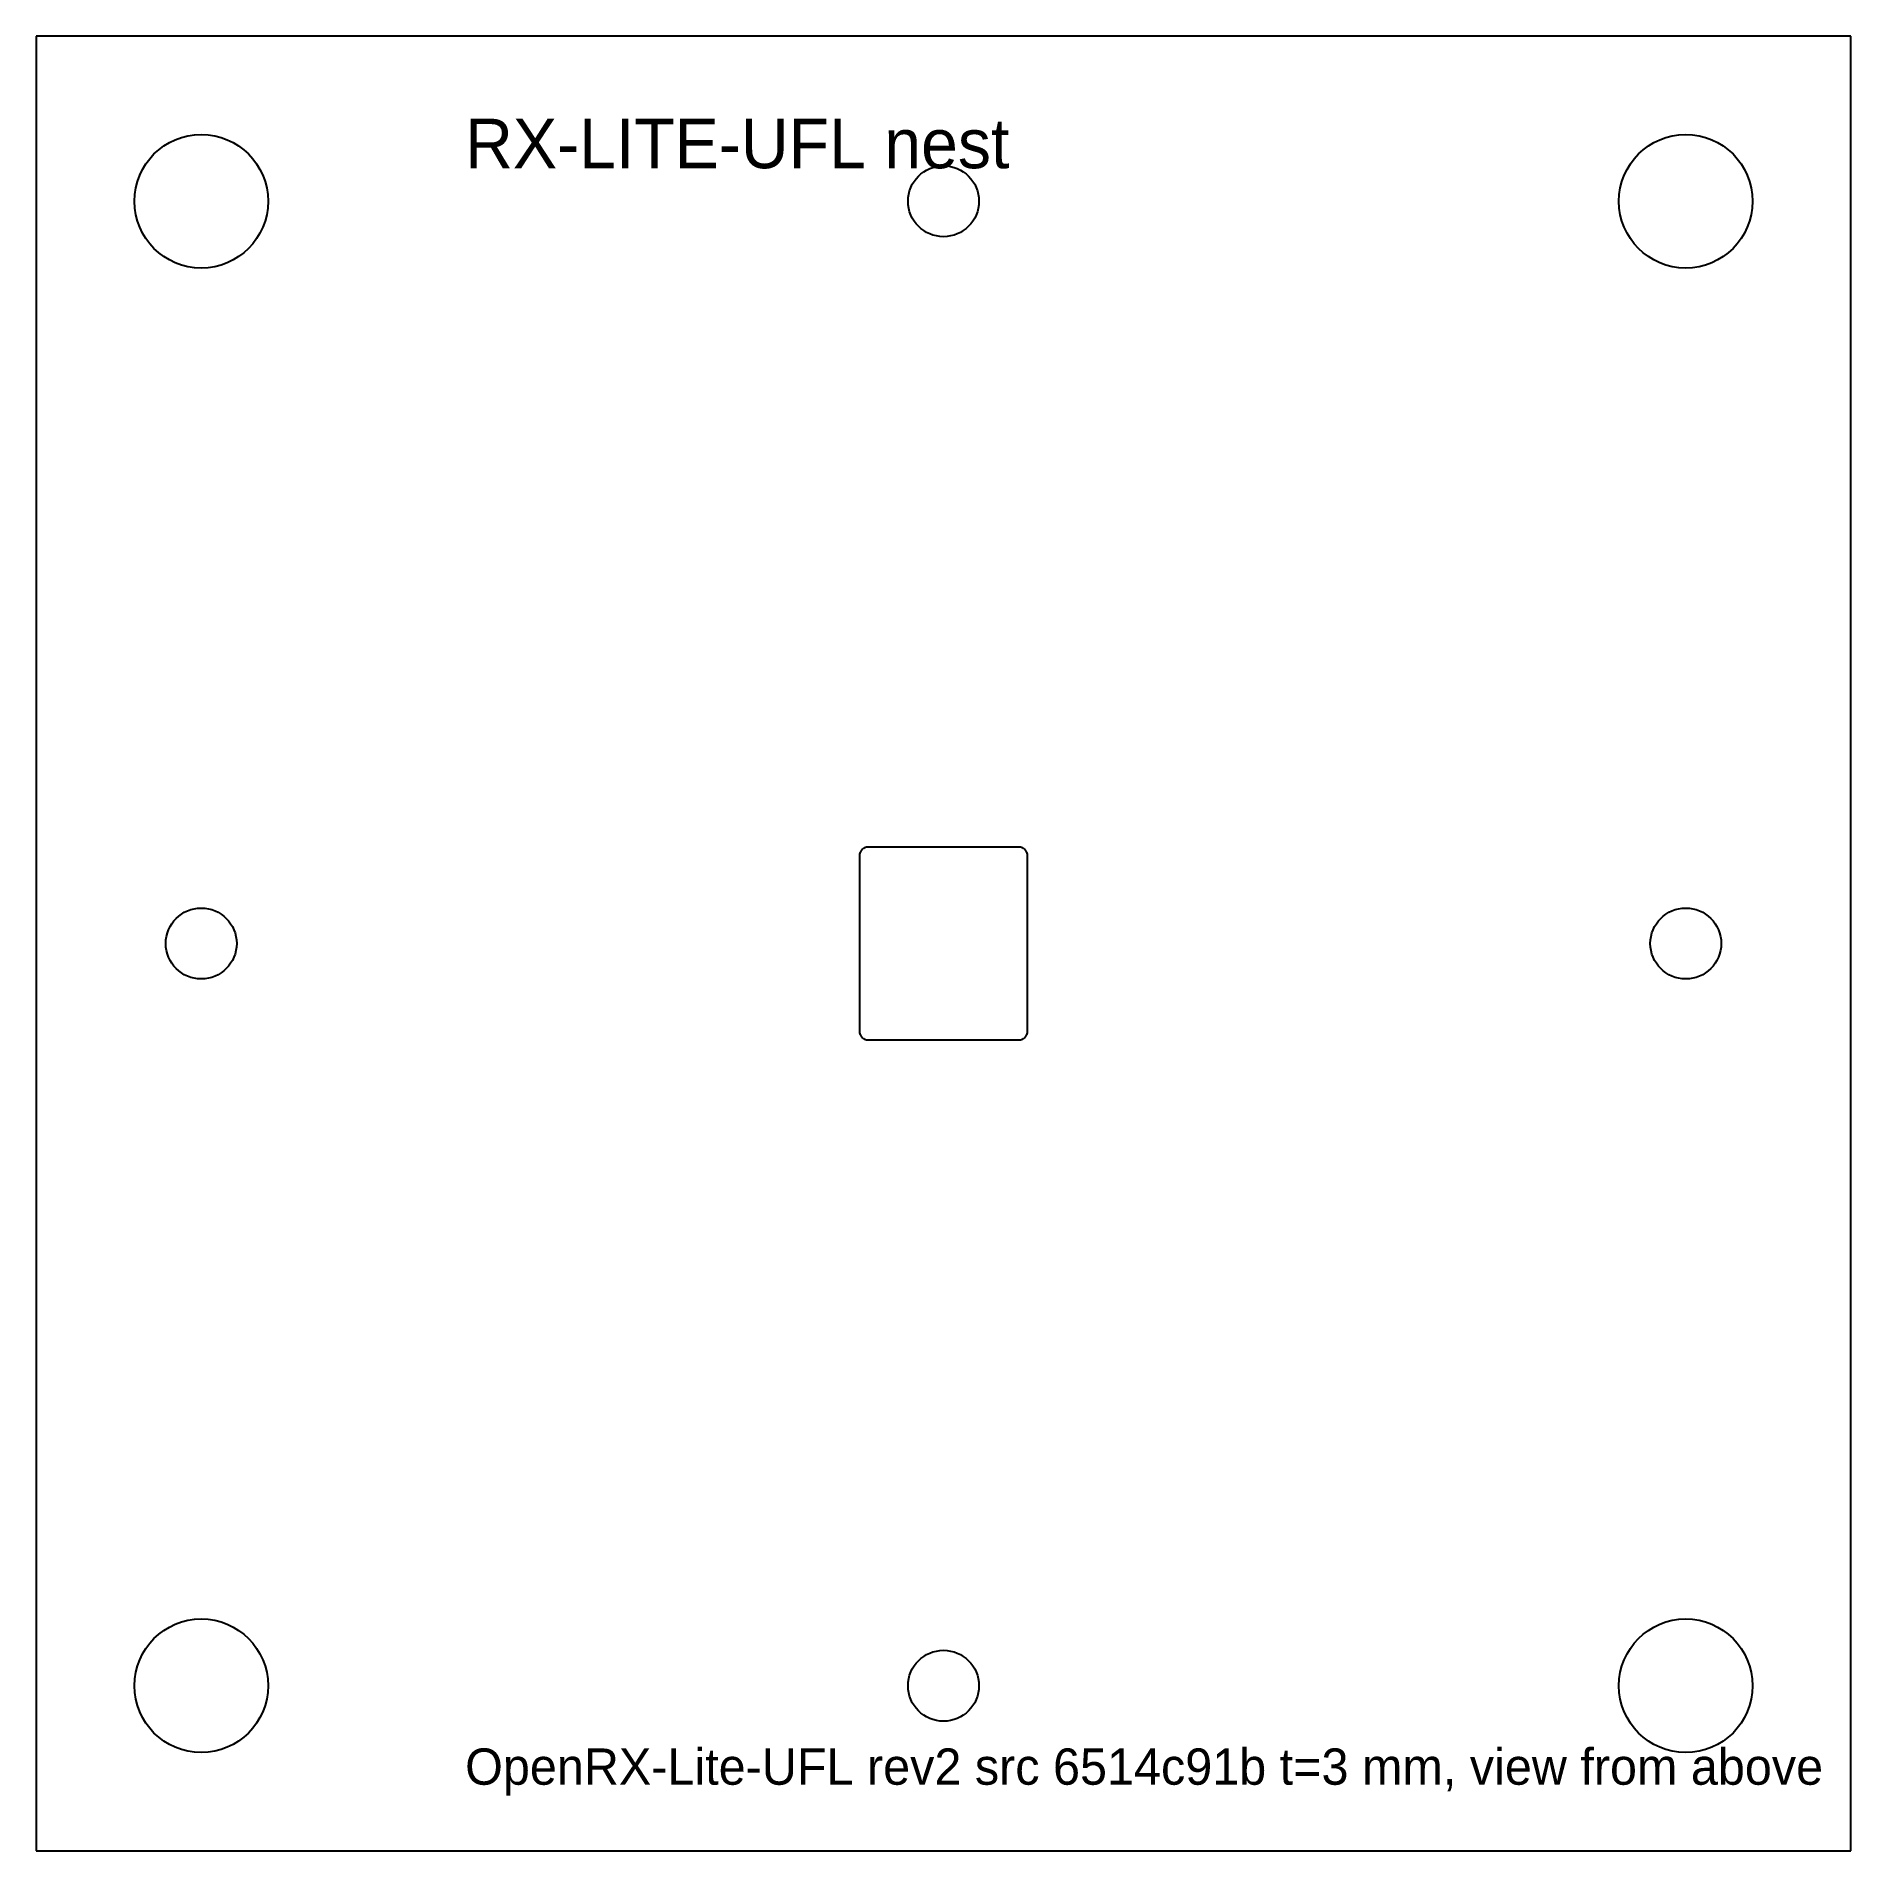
# Model space of a CAD drawing. Header units: millimetres. Extents: x -55 to 55, y -55 to 55.
import ezdxf

# ---------------------------------------------------------------- set-up
doc = ezdxf.new("R2010")
doc.units = ezdxf.units.MM

msp = doc.modelspace()

# ---------------------------------------------------------------- linework, layer by layer
at = {"layer": 'CUT'}
for p, q in [((55, 55), (-55, 55)), ((-55, 55), (-55, -55)), ((55, -55), (55, 55)), ((-5.046, 5.538), (-5.069, 5.483)), ((-5.041, 5.549), (-5.046, 5.538)), ((-5.011, 5.6), (-5.041, 5.549)), ((-5.004, 5.611), (-5.011, 5.6)), ((-4.968, 5.658), (-5.004, 5.611)), ((-4.959, 5.668), (-4.968, 5.658)), ((-4.918, 5.709), (-4.959, 5.668)), ((-4.908, 5.718), (-4.918, 5.709)), ((-4.861, 5.754), (-4.908, 5.718)), ((-4.85, 5.761), (-4.861, 5.754)), ((-4.799, 5.791), (-4.85, 5.761)), ((-4.788, 5.796), (-4.799, 5.791)), ((-4.733, 5.819), (-4.788, 5.796)), ((-4.721, 5.823), (-4.733, 5.819)), ((-4.664, 5.838), (-4.721, 5.823)), ((-4.651, 5.841), (-4.664, 5.838)), ((-4.593, 5.849), (-4.651, 5.841)), ((-4.581, 5.85), (-4.593, 5.849)), ((-4.552, 5.85), (-4.581, 5.85)), ((-4.55, 5.85), (-4.552, 5.85)), ((4.55, 5.85), (-4.55, 5.85)), ((4.552, 5.85), (4.55, 5.85)), ((4.581, 5.85), (4.552, 5.85)), ((4.593, 5.849), (4.581, 5.85)), ((4.651, 5.841), (4.593, 5.849)), ((4.664, 5.838), (4.651, 5.841)), ((4.721, 5.823), (4.664, 5.838)), ((4.733, 5.819), (4.721, 5.823)), ((4.788, 5.796), (4.733, 5.819)), ((4.799, 5.791), (4.788, 5.796)), ((4.85, 5.761), (4.799, 5.791)), ((4.861, 5.754), (4.85, 5.761)), ((4.908, 5.718), (4.861, 5.754)), ((4.918, 5.709), (4.908, 5.718)), ((4.959, 5.668), (4.918, 5.709)), ((4.968, 5.658), (4.959, 5.668)), ((5.004, 5.611), (4.968, 5.658)), ((5.011, 5.6), (5.004, 5.611)), ((5.041, 5.549), (5.011, 5.6)), ((5.046, 5.538), (5.041, 5.549)), ((5.069, 5.483), (5.046, 5.538)), ((-5.099, 5.343), (-5.1, 5.331)), ((-5.1, 5.331), (-5.1, 5.302)), ((-5.1, 5.302), (-5.1, 5.3)), ((-5.1, 5.3), (-5.1, -5.3)), ((-5.091, 5.401), (-5.099, 5.343)), ((-5.088, 5.414), (-5.091, 5.401)), ((-5.073, 5.471), (-5.088, 5.414)), ((-5.069, 5.483), (-5.073, 5.471)), ((5.073, 5.471), (5.069, 5.483)), ((5.088, 5.414), (5.073, 5.471)), ((5.091, 5.401), (5.088, 5.414)), ((5.099, 5.343), (5.091, 5.401)), ((5.1, 5.331), (5.099, 5.343)), ((5.1, 5.302), (5.1, 5.331)), ((5.1, 5.3), (5.1, 5.302)), ((5.1, -5.3), (5.1, 5.3)), ((-5.1, -5.3), (-5.1, -5.302)), ((-5.1, -5.302), (-5.1, -5.331)), ((-5.1, -5.331), (-5.099, -5.343)), ((-5.099, -5.343), (-5.091, -5.401)), ((-5.091, -5.401), (-5.088, -5.414)), ((-5.088, -5.414), (-5.073, -5.471)), ((-5.073, -5.471), (-5.069, -5.483)), ((-5.069, -5.483), (-5.046, -5.538)), ((5.046, -5.538), (5.069, -5.483)), ((5.069, -5.483), (5.073, -5.471)), ((5.073, -5.471), (5.088, -5.414)), ((5.088, -5.414), (5.091, -5.401)), ((5.091, -5.401), (5.099, -5.343)), ((5.099, -5.343), (5.1, -5.331)), ((5.1, -5.302), (5.1, -5.3)), ((5.1, -5.331), (5.1, -5.302)), ((-5.046, -5.538), (-5.041, -5.549)), ((-5.041, -5.549), (-5.011, -5.6)), ((-5.011, -5.6), (-5.004, -5.611)), ((-5.004, -5.611), (-4.968, -5.658)), ((-4.968, -5.658), (-4.959, -5.668)), ((-4.959, -5.668), (-4.918, -5.709)), ((-4.918, -5.709), (-4.908, -5.718)), ((-4.908, -5.718), (-4.861, -5.754)), ((-4.861, -5.754), (-4.85, -5.761)), ((-4.85, -5.761), (-4.799, -5.791)), ((-4.799, -5.791), (-4.788, -5.796)), ((-4.788, -5.796), (-4.733, -5.819)), ((-4.733, -5.819), (-4.721, -5.823)), ((-4.721, -5.823), (-4.664, -5.838)), ((-4.664, -5.838), (-4.651, -5.841)), ((-4.651, -5.841), (-4.593, -5.849)), ((-4.593, -5.849), (-4.581, -5.85)), ((-4.581, -5.85), (-4.552, -5.85)), ((-4.552, -5.85), (-4.55, -5.85)), ((-4.55, -5.85), (4.55, -5.85)), ((4.55, -5.85), (4.552, -5.85)), ((4.552, -5.85), (4.581, -5.85)), ((4.581, -5.85), (4.593, -5.849)), ((4.593, -5.849), (4.651, -5.841)), ((4.651, -5.841), (4.664, -5.838)), ((4.664, -5.838), (4.721, -5.823)), ((4.721, -5.823), (4.733, -5.819)), ((4.733, -5.819), (4.788, -5.796)), ((4.788, -5.796), (4.799, -5.791)), ((4.799, -5.791), (4.85, -5.761)), ((4.85, -5.761), (4.861, -5.754)), ((4.861, -5.754), (4.908, -5.718)), ((4.908, -5.718), (4.918, -5.709)), ((4.918, -5.709), (4.959, -5.668)), ((4.959, -5.668), (4.968, -5.658)), ((4.968, -5.658), (5.004, -5.611)), ((5.004, -5.611), (5.011, -5.6)), ((5.011, -5.6), (5.041, -5.549)), ((5.041, -5.549), (5.046, -5.538)), ((-55, -55), (55, -55))]:
    msp.add_line(p, q, dxfattribs=at)
for centre, radius in [((-45, 45), 4.05), ((45, 45), 4.05), ((0, 45), 2.15), ((-45, 0), 2.15), ((45, 0), 2.15), ((-45, -45), 4.05), ((45, -45), 4.05), ((0, -45), 2.15)]:
    msp.add_circle(centre, radius, dxfattribs=at)

# ---------------------------------------------------------------- texts
at = {"layer": 'ENGRAVE'}
for s, height, p in [('RX-LITE-UFL nest', 3, (-29, 47)), ('OpenRX-Lite-UFL rev2 src 6514c91b t=3 mm, view from above', 2.2, (-29, -51))]:
    msp.add_text(s, height=height, dxfattribs=at).set_placement(p)

doc.saveas('drawing.dxf')
